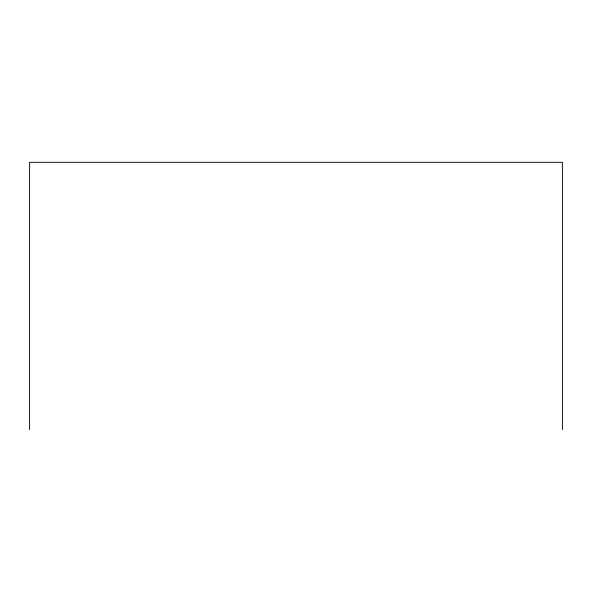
<?xml version="1.0" encoding="UTF-8"?>
<svg xmlns="http://www.w3.org/2000/svg" width="592" height="592" viewBox="0 0 592 592"><rect width="100%" height="100%" fill="white"/><g stroke="black" fill="none" stroke-linecap="round" stroke-linejoin="round"><path stroke-width="0.89" d="M562.4 429.688L562.4 162.312L29.6 162.312L29.6 429.688"/></g></svg>
